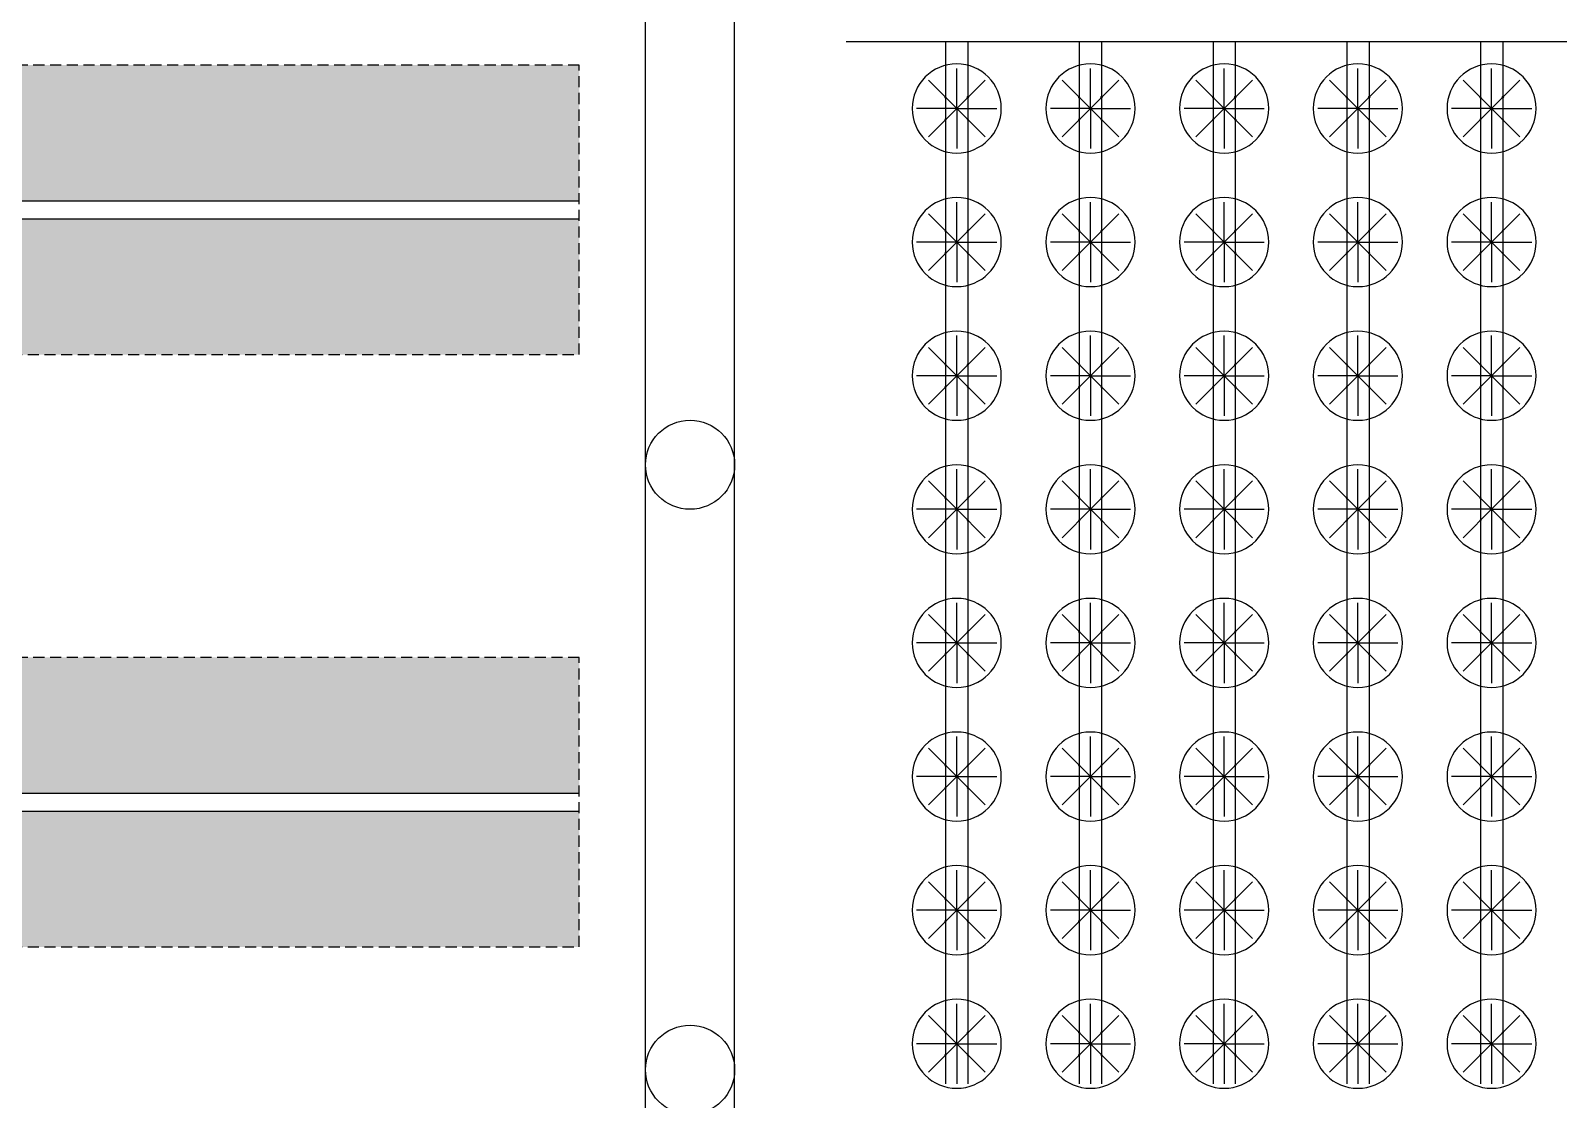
# Model space of a CAD drawing. Header units: metres. Extents: x -1021672 to -1021230, y -2826902 to -2826531.
# Drawn here: x -1021462 to -1021393.5, y -2826816.1 to -2826768.1 of the extents above; entities that cross this region are included whole.
import ezdxf

# ---------------------------------------------------------------- set-up
doc = ezdxf.new("R2010")
doc.units = ezdxf.units.M
doc.linetypes.add('DASHED', pattern=[0.75, 0.5, -0.25])
for name, color, linetype in [('C-BRDG-FOUNDATION', 2, 'Continuous'), ('IRRIG-FITTINGS', 1, 'Continuous'), ('IRRIG-LATERAL', 6, 'Continuous'), ('PUMP-STATION-1', 40, 'Continuous'), ('TREES', 94, 'Continuous'), ('V-CTRL-BMRK', 150, 'Continuous'), ('V-CTRL-NODE-UNKN', 1, 'Continuous'), ('V-NODE-BORE', 1, 'Continuous')]:
    doc.layers.add(name, color=color, linetype=linetype)
pattern_1 = [(0, (1021482.42196, 2826855.96627), (0, 0.1), [0.48, -0.06, 0.12, -0.06, 0.12, -0.06])]

# ---------------------------------------------------------------- blocks, each defined once
blk = doc.blocks.new('*U80')
for p, q in [((0, 2000), (148970, 2000)), ((0, -2000), (148970, -2000))]:
    blk.add_line(p, q)
blk = doc.blocks.new('MANGO_TREE')
at = {"layer": 'TREES'}
for q in [(0, 1.8), (-1.273, 1.273), (1.273, 1.273), (-1.8, 0), (-1.273, -1.273), (1.8, 0), (0, -1.8), (1.273, -1.273)]:
    blk.add_line((0, 0), q, dxfattribs=at)
blk.add_circle((0, 0), 2, dxfattribs=at)
blk = doc.blocks.new('dripper')
at = {"layer": 'PUMP-STATION-1', "true_color": 0x7aafdf}
h = blk.add_hatch(color=143, dxfattribs=at)
h.dxf.hatch_style = 1
h.paths.add_polyline_path([(-1021243.937, -2826723.087), (-1021243.937, -2826723.101), (-1021243.929, -2826723.109), (-1021243.921, -2826723.102)])
h.paths.add_polyline_path([(-1021243.921, -2826723.102), (-1021243.929, -2826723.109), (-1021243.92, -2826723.117), (-1021243.937, -2826723.133), (-1021243.937, -2826723.147), (-1021243.906, -2826723.117)])
h.paths.add_polyline_path([(-1021243.937, -2826723.133), (-1021243.945, -2826723.125), (-1021243.952, -2826723.132), (-1021243.937, -2826723.147)])
h.paths.add_polyline_path([(-1021243.953, -2826723.117), (-1021243.937, -2826723.101), (-1021243.937, -2826723.087), (-1021243.967, -2826723.117), (-1021243.952, -2826723.132), (-1021243.945, -2826723.125)])
at = {"layer": 'PUMP-STATION-1', "true_color": 0x22346e}
h = blk.add_hatch(color=159, dxfattribs=at)
h.dxf.hatch_style = 1
h.paths.add_polyline_path([(-1021243.937, -2826723.101), (-1021243.953, -2826723.117), (-1021243.945, -2826723.125), (-1021243.937, -2826723.117)])
h.paths.add_polyline_path([(-1021243.937, -2826723.101), (-1021243.937, -2826723.117), (-1021243.929, -2826723.109)])
h.paths.add_polyline_path([(-1021243.92, -2826723.117), (-1021243.929, -2826723.109), (-1021243.937, -2826723.117), (-1021243.937, -2826723.133)])
h.paths.add_polyline_path([(-1021243.937, -2826723.117), (-1021243.945, -2826723.125), (-1021243.937, -2826723.133)])
at = {"layer": 'PUMP-STATION-1', "flags": 128}
for points in [[(-1021243.906, -2826723.117), (-1021243.937, -2826723.087), (-1021243.967, -2826723.117), (-1021243.937, -2826723.147)], [(-1021243.92, -2826723.117), (-1021243.937, -2826723.101), (-1021243.953, -2826723.117), (-1021243.937, -2826723.133)]]:
    blk.add_lwpolyline(points, close=True, dxfattribs=at)
blk = doc.blocks.new('*U865')
at = {"layer": 'PUMP-STATION-1'}
blk.add_blockref('dripper', (1021243.937, 2826723.117), dxfattribs=at)
blk = doc.blocks.new('*U866')
at = {"layer": 'PUMP-STATION-1', "color": 0, "linetype": 'ByBlock', "lineweight": -2, "transparency": 16777216}
for p, rotation in [((-1021244.937, -2826723.117), 90.00000000000003), ((-1021244.937, -2826724.117), 180), ((-1021243.937, -2826724.117), 270)]:
    blk.add_blockref('*U865', p, dxfattribs=dict(at, rotation=rotation))
blk.add_blockref('*U865', (-1021243.937, -2826723.117), dxfattribs=at)
blk = doc.blocks.new('*U867')
at = {"layer": 'PUMP-STATION-1'}
blk.add_blockref('dripper', (1021243.937, 2826723.117), dxfattribs=at)
blk = doc.blocks.new('*U868')
at = {"layer": 'PUMP-STATION-1', "color": 0, "linetype": 'ByBlock', "lineweight": -2, "transparency": 16777216}
for p, rotation in [((-1021244.937, -2826723.117), 90.00000000000003), ((-1021244.937, -2826724.117), 180), ((-1021243.937, -2826724.117), 270)]:
    blk.add_blockref('*U867', p, dxfattribs=dict(at, rotation=rotation))
blk.add_blockref('*U867', (-1021243.937, -2826723.117), dxfattribs=at)
blk = doc.blocks.new('*U869')
at = {"layer": 'PUMP-STATION-1'}
blk.add_blockref('dripper', (1021243.937, 2826723.117), dxfattribs=at)
blk = doc.blocks.new('*U870')
at = {"layer": 'PUMP-STATION-1', "color": 0, "linetype": 'ByBlock', "lineweight": -2, "transparency": 16777216}
for p, rotation in [((-1021244.937, -2826723.117), 90.00000000000003), ((-1021244.937, -2826724.117), 180), ((-1021243.937, -2826724.117), 270)]:
    blk.add_blockref('*U869', p, dxfattribs=dict(at, rotation=rotation))
blk.add_blockref('*U869', (-1021243.937, -2826723.117), dxfattribs=at)
blk = doc.blocks.new('*U871')
at = {"layer": 'PUMP-STATION-1'}
blk.add_blockref('dripper', (1021243.937, 2826723.117), dxfattribs=at)
blk = doc.blocks.new('*U872')
at = {"layer": 'PUMP-STATION-1', "color": 0, "linetype": 'ByBlock', "lineweight": -2, "transparency": 16777216}
for p, rotation in [((-1021244.937, -2826723.117), 90.00000000000003), ((-1021244.937, -2826724.117), 180), ((-1021243.937, -2826724.117), 270)]:
    blk.add_blockref('*U871', p, dxfattribs=dict(at, rotation=rotation))
blk.add_blockref('*U871', (-1021243.937, -2826723.117), dxfattribs=at)
blk = doc.blocks.new('*U923')
at = {"layer": 'PUMP-STATION-1'}
blk.add_blockref('dripper', (1021243.937, 2826723.117), dxfattribs=at)
blk = doc.blocks.new('*U924')
at = {"layer": 'PUMP-STATION-1', "color": 0, "linetype": 'ByBlock', "lineweight": -2, "transparency": 16777216}
for p, rotation in [((-1021244.937, -2826723.117), 90.00000000000003), ((-1021244.937, -2826724.117), 180), ((-1021243.937, -2826724.117), 270)]:
    blk.add_blockref('*U923', p, dxfattribs=dict(at, rotation=rotation))
blk.add_blockref('*U923', (-1021243.937, -2826723.117), dxfattribs=at)
blk = doc.blocks.new('*U925')
at = {"layer": 'PUMP-STATION-1'}
blk.add_blockref('dripper', (1021243.937, 2826723.117), dxfattribs=at)
blk = doc.blocks.new('*U926')
at = {"layer": 'PUMP-STATION-1', "color": 0, "linetype": 'ByBlock', "lineweight": -2, "transparency": 16777216}
for p, rotation in [((-1021244.937, -2826723.117), 90.00000000000003), ((-1021244.937, -2826724.117), 180), ((-1021243.937, -2826724.117), 270)]:
    blk.add_blockref('*U925', p, dxfattribs=dict(at, rotation=rotation))
blk.add_blockref('*U925', (-1021243.937, -2826723.117), dxfattribs=at)
blk = doc.blocks.new('*U927')
at = {"layer": 'PUMP-STATION-1'}
blk.add_blockref('dripper', (1021243.937, 2826723.117), dxfattribs=at)
blk = doc.blocks.new('*U928')
at = {"layer": 'PUMP-STATION-1', "color": 0, "linetype": 'ByBlock', "lineweight": -2, "transparency": 16777216}
for p, rotation in [((-1021244.937, -2826723.117), 90.00000000000003), ((-1021244.937, -2826724.117), 180), ((-1021243.937, -2826724.117), 270)]:
    blk.add_blockref('*U927', p, dxfattribs=dict(at, rotation=rotation))
blk.add_blockref('*U927', (-1021243.937, -2826723.117), dxfattribs=at)
blk = doc.blocks.new('*U929')
at = {"layer": 'PUMP-STATION-1'}
blk.add_blockref('dripper', (1021243.937, 2826723.117), dxfattribs=at)
blk = doc.blocks.new('*U930')
at = {"layer": 'PUMP-STATION-1', "color": 0, "linetype": 'ByBlock', "lineweight": -2, "transparency": 16777216}
for p, rotation in [((-1021244.937, -2826723.117), 90.00000000000003), ((-1021244.937, -2826724.117), 180), ((-1021243.937, -2826724.117), 270)]:
    blk.add_blockref('*U929', p, dxfattribs=dict(at, rotation=rotation))
blk.add_blockref('*U929', (-1021243.937, -2826723.117), dxfattribs=at)
blk = doc.blocks.new('*U953')
at = {"layer": 'PUMP-STATION-1'}
blk.add_blockref('dripper', (1021243.937, 2826723.117), dxfattribs=at)
blk = doc.blocks.new('*U954')
at = {"layer": 'PUMP-STATION-1', "color": 0, "linetype": 'ByBlock', "lineweight": -2, "transparency": 16777216}
for p, rotation in [((-1021244.937, -2826723.117), 90.00000000000003), ((-1021244.937, -2826724.117), 180), ((-1021243.937, -2826724.117), 270)]:
    blk.add_blockref('*U953', p, dxfattribs=dict(at, rotation=rotation))
blk.add_blockref('*U953', (-1021243.937, -2826723.117), dxfattribs=at)
blk = doc.blocks.new('*U955')
at = {"layer": 'PUMP-STATION-1'}
blk.add_blockref('dripper', (1021243.937, 2826723.117), dxfattribs=at)
blk = doc.blocks.new('*U956')
at = {"layer": 'PUMP-STATION-1', "color": 0, "linetype": 'ByBlock', "lineweight": -2, "transparency": 16777216}
for p, rotation in [((-1021244.937, -2826723.117), 90.00000000000003), ((-1021244.937, -2826724.117), 180), ((-1021243.937, -2826724.117), 270)]:
    blk.add_blockref('*U955', p, dxfattribs=dict(at, rotation=rotation))
blk.add_blockref('*U955', (-1021243.937, -2826723.117), dxfattribs=at)
blk = doc.blocks.new('*U957')
at = {"layer": 'PUMP-STATION-1'}
blk.add_blockref('dripper', (1021243.937, 2826723.117), dxfattribs=at)
blk = doc.blocks.new('*U958')
at = {"layer": 'PUMP-STATION-1', "color": 0, "linetype": 'ByBlock', "lineweight": -2, "transparency": 16777216}
for p, rotation in [((-1021244.937, -2826723.117), 90.00000000000003), ((-1021244.937, -2826724.117), 180), ((-1021243.937, -2826724.117), 270)]:
    blk.add_blockref('*U957', p, dxfattribs=dict(at, rotation=rotation))
blk.add_blockref('*U957', (-1021243.937, -2826723.117), dxfattribs=at)
blk = doc.blocks.new('*U959')
at = {"layer": 'PUMP-STATION-1'}
blk.add_blockref('dripper', (1021243.937, 2826723.117), dxfattribs=at)
blk = doc.blocks.new('*U960')
at = {"layer": 'PUMP-STATION-1', "color": 0, "linetype": 'ByBlock', "lineweight": -2, "transparency": 16777216}
for p, rotation in [((-1021244.937, -2826723.117), 90.00000000000003), ((-1021244.937, -2826724.117), 180), ((-1021243.937, -2826724.117), 270)]:
    blk.add_blockref('*U959', p, dxfattribs=dict(at, rotation=rotation))
blk.add_blockref('*U959', (-1021243.937, -2826723.117), dxfattribs=at)
blk = doc.blocks.new('*U961')
at = {"layer": 'PUMP-STATION-1'}
blk.add_blockref('dripper', (1021243.937, 2826723.117), dxfattribs=at)
blk = doc.blocks.new('*U962')
at = {"layer": 'PUMP-STATION-1', "color": 0, "linetype": 'ByBlock', "lineweight": -2, "transparency": 16777216}
for p, rotation in [((-1021244.937, -2826723.117), 90.00000000000003), ((-1021244.937, -2826724.117), 180), ((-1021243.937, -2826724.117), 270)]:
    blk.add_blockref('*U961', p, dxfattribs=dict(at, rotation=rotation))
blk.add_blockref('*U961', (-1021243.937, -2826723.117), dxfattribs=at)
blk = doc.blocks.new('*U933')
at = {"layer": 'PUMP-STATION-1'}
blk.add_blockref('dripper', (1021243.937, 2826723.117), dxfattribs=at)
blk = doc.blocks.new('*U934')
at = {"layer": 'PUMP-STATION-1', "color": 0, "linetype": 'ByBlock', "lineweight": -2, "transparency": 16777216}
for p, rotation in [((-1021244.937, -2826723.117), 90.00000000000003), ((-1021244.937, -2826724.117), 180), ((-1021243.937, -2826724.117), 270)]:
    blk.add_blockref('*U933', p, dxfattribs=dict(at, rotation=rotation))
blk.add_blockref('*U933', (-1021243.937, -2826723.117), dxfattribs=at)
blk = doc.blocks.new('*U935')
at = {"layer": 'PUMP-STATION-1'}
blk.add_blockref('dripper', (1021243.937, 2826723.117), dxfattribs=at)
blk = doc.blocks.new('*U936')
at = {"layer": 'PUMP-STATION-1', "color": 0, "linetype": 'ByBlock', "lineweight": -2, "transparency": 16777216}
for p, rotation in [((-1021244.937, -2826723.117), 90.00000000000003), ((-1021244.937, -2826724.117), 180), ((-1021243.937, -2826724.117), 270)]:
    blk.add_blockref('*U935', p, dxfattribs=dict(at, rotation=rotation))
blk.add_blockref('*U935', (-1021243.937, -2826723.117), dxfattribs=at)
blk = doc.blocks.new('*U937')
at = {"layer": 'PUMP-STATION-1'}
blk.add_blockref('dripper', (1021243.937, 2826723.117), dxfattribs=at)
blk = doc.blocks.new('*U938')
at = {"layer": 'PUMP-STATION-1', "color": 0, "linetype": 'ByBlock', "lineweight": -2, "transparency": 16777216}
for p, rotation in [((-1021244.937, -2826723.117), 90.00000000000003), ((-1021244.937, -2826724.117), 180), ((-1021243.937, -2826724.117), 270)]:
    blk.add_blockref('*U937', p, dxfattribs=dict(at, rotation=rotation))
blk.add_blockref('*U937', (-1021243.937, -2826723.117), dxfattribs=at)
blk = doc.blocks.new('*U1001')
at = {"layer": 'PUMP-STATION-1'}
blk.add_blockref('dripper', (1021243.937, 2826723.117), dxfattribs=at)
blk = doc.blocks.new('*U1002')
at = {"layer": 'PUMP-STATION-1', "color": 0, "linetype": 'ByBlock', "lineweight": -2, "transparency": 16777216}
for p, rotation in [((-1021244.937, -2826723.117), 90.00000000000003), ((-1021244.937, -2826724.117), 180), ((-1021243.937, -2826724.117), 270)]:
    blk.add_blockref('*U1001', p, dxfattribs=dict(at, rotation=rotation))
blk.add_blockref('*U1001', (-1021243.937, -2826723.117), dxfattribs=at)
blk = doc.blocks.new('*U963')
at = {"layer": 'PUMP-STATION-1'}
blk.add_blockref('dripper', (1021243.937, 2826723.117), dxfattribs=at)
blk = doc.blocks.new('*U964')
at = {"layer": 'PUMP-STATION-1', "color": 0, "linetype": 'ByBlock', "lineweight": -2, "transparency": 16777216}
for p, rotation in [((-1021244.937, -2826723.117), 90.00000000000003), ((-1021244.937, -2826724.117), 180), ((-1021243.937, -2826724.117), 270)]:
    blk.add_blockref('*U963', p, dxfattribs=dict(at, rotation=rotation))
blk.add_blockref('*U963', (-1021243.937, -2826723.117), dxfattribs=at)
blk = doc.blocks.new('*U965')
at = {"layer": 'PUMP-STATION-1'}
blk.add_blockref('dripper', (1021243.937, 2826723.117), dxfattribs=at)
blk = doc.blocks.new('*U966')
at = {"layer": 'PUMP-STATION-1', "color": 0, "linetype": 'ByBlock', "lineweight": -2, "transparency": 16777216}
for p, rotation in [((-1021244.937, -2826723.117), 90.00000000000003), ((-1021244.937, -2826724.117), 180), ((-1021243.937, -2826724.117), 270)]:
    blk.add_blockref('*U965', p, dxfattribs=dict(at, rotation=rotation))
blk.add_blockref('*U965', (-1021243.937, -2826723.117), dxfattribs=at)
blk = doc.blocks.new('*U967')
at = {"layer": 'PUMP-STATION-1'}
blk.add_blockref('dripper', (1021243.937, 2826723.117), dxfattribs=at)
blk = doc.blocks.new('*U968')
at = {"layer": 'PUMP-STATION-1', "color": 0, "linetype": 'ByBlock', "lineweight": -2, "transparency": 16777216}
for p, rotation in [((-1021244.937, -2826723.117), 90.00000000000003), ((-1021244.937, -2826724.117), 180), ((-1021243.937, -2826724.117), 270)]:
    blk.add_blockref('*U967', p, dxfattribs=dict(at, rotation=rotation))
blk.add_blockref('*U967', (-1021243.937, -2826723.117), dxfattribs=at)
blk = doc.blocks.new('*U969')
at = {"layer": 'PUMP-STATION-1'}
blk.add_blockref('dripper', (1021243.937, 2826723.117), dxfattribs=at)
blk = doc.blocks.new('*U970')
at = {"layer": 'PUMP-STATION-1', "color": 0, "linetype": 'ByBlock', "lineweight": -2, "transparency": 16777216}
for p, rotation in [((-1021244.937, -2826723.117), 90.00000000000003), ((-1021244.937, -2826724.117), 180), ((-1021243.937, -2826724.117), 270)]:
    blk.add_blockref('*U969', p, dxfattribs=dict(at, rotation=rotation))
blk.add_blockref('*U969', (-1021243.937, -2826723.117), dxfattribs=at)
blk = doc.blocks.new('*U971')
at = {"layer": 'PUMP-STATION-1'}
blk.add_blockref('dripper', (1021243.937, 2826723.117), dxfattribs=at)
blk = doc.blocks.new('*U972')
at = {"layer": 'PUMP-STATION-1', "color": 0, "linetype": 'ByBlock', "lineweight": -2, "transparency": 16777216}
for p, rotation in [((-1021244.937, -2826723.117), 90.00000000000003), ((-1021244.937, -2826724.117), 180), ((-1021243.937, -2826724.117), 270)]:
    blk.add_blockref('*U971', p, dxfattribs=dict(at, rotation=rotation))
blk.add_blockref('*U971', (-1021243.937, -2826723.117), dxfattribs=at)
blk = doc.blocks.new('*U1003')
at = {"layer": 'PUMP-STATION-1'}
blk.add_blockref('dripper', (1021243.937, 2826723.117), dxfattribs=at)
blk = doc.blocks.new('*U1004')
at = {"layer": 'PUMP-STATION-1', "color": 0, "linetype": 'ByBlock', "lineweight": -2, "transparency": 16777216}
for p, rotation in [((-1021244.937, -2826723.117), 90.00000000000003), ((-1021244.937, -2826724.117), 180), ((-1021243.937, -2826724.117), 270)]:
    blk.add_blockref('*U1003', p, dxfattribs=dict(at, rotation=rotation))
blk.add_blockref('*U1003', (-1021243.937, -2826723.117), dxfattribs=at)
blk = doc.blocks.new('*U1005')
at = {"layer": 'PUMP-STATION-1'}
blk.add_blockref('dripper', (1021243.937, 2826723.117), dxfattribs=at)
blk = doc.blocks.new('*U1006')
at = {"layer": 'PUMP-STATION-1', "color": 0, "linetype": 'ByBlock', "lineweight": -2, "transparency": 16777216}
for p, rotation in [((-1021244.937, -2826723.117), 90.00000000000003), ((-1021244.937, -2826724.117), 180), ((-1021243.937, -2826724.117), 270)]:
    blk.add_blockref('*U1005', p, dxfattribs=dict(at, rotation=rotation))
blk.add_blockref('*U1005', (-1021243.937, -2826723.117), dxfattribs=at)
blk = doc.blocks.new('*U1049')
at = {"layer": 'PUMP-STATION-1'}
blk.add_blockref('dripper', (1021243.937, 2826723.117), dxfattribs=at)
blk = doc.blocks.new('*U1050')
at = {"layer": 'PUMP-STATION-1', "color": 0, "linetype": 'ByBlock', "lineweight": -2, "transparency": 16777216}
for p, rotation in [((-1021244.937, -2826723.117), 90.00000000000003), ((-1021244.937, -2826724.117), 180), ((-1021243.937, -2826724.117), 270)]:
    blk.add_blockref('*U1049', p, dxfattribs=dict(at, rotation=rotation))
blk.add_blockref('*U1049', (-1021243.937, -2826723.117), dxfattribs=at)
blk = doc.blocks.new('*U1051')
at = {"layer": 'PUMP-STATION-1'}
blk.add_blockref('dripper', (1021243.937, 2826723.117), dxfattribs=at)
blk = doc.blocks.new('*U1052')
at = {"layer": 'PUMP-STATION-1', "color": 0, "linetype": 'ByBlock', "lineweight": -2, "transparency": 16777216}
for p, rotation in [((-1021244.937, -2826723.117), 90.00000000000003), ((-1021244.937, -2826724.117), 180), ((-1021243.937, -2826724.117), 270)]:
    blk.add_blockref('*U1051', p, dxfattribs=dict(at, rotation=rotation))
blk.add_blockref('*U1051', (-1021243.937, -2826723.117), dxfattribs=at)
blk = doc.blocks.new('*U1023')
at = {"layer": 'PUMP-STATION-1'}
blk.add_blockref('dripper', (1021243.937, 2826723.117), dxfattribs=at)
blk = doc.blocks.new('*U1024')
at = {"layer": 'PUMP-STATION-1', "color": 0, "linetype": 'ByBlock', "lineweight": -2, "transparency": 16777216}
for p, rotation in [((-1021244.937, -2826723.117), 90.00000000000003), ((-1021244.937, -2826724.117), 180), ((-1021243.937, -2826724.117), 270)]:
    blk.add_blockref('*U1023', p, dxfattribs=dict(at, rotation=rotation))
blk.add_blockref('*U1023', (-1021243.937, -2826723.117), dxfattribs=at)
blk = doc.blocks.new('*U1025')
at = {"layer": 'PUMP-STATION-1'}
blk.add_blockref('dripper', (1021243.937, 2826723.117), dxfattribs=at)
blk = doc.blocks.new('*U1026')
at = {"layer": 'PUMP-STATION-1', "color": 0, "linetype": 'ByBlock', "lineweight": -2, "transparency": 16777216}
for p, rotation in [((-1021244.937, -2826723.117), 90.00000000000003), ((-1021244.937, -2826724.117), 180), ((-1021243.937, -2826724.117), 270)]:
    blk.add_blockref('*U1025', p, dxfattribs=dict(at, rotation=rotation))
blk.add_blockref('*U1025', (-1021243.937, -2826723.117), dxfattribs=at)
blk = doc.blocks.new('*U1027')
at = {"layer": 'PUMP-STATION-1'}
blk.add_blockref('dripper', (1021243.937, 2826723.117), dxfattribs=at)
blk = doc.blocks.new('*U1028')
at = {"layer": 'PUMP-STATION-1', "color": 0, "linetype": 'ByBlock', "lineweight": -2, "transparency": 16777216}
for p, rotation in [((-1021244.937, -2826723.117), 90.00000000000003), ((-1021244.937, -2826724.117), 180), ((-1021243.937, -2826724.117), 270)]:
    blk.add_blockref('*U1027', p, dxfattribs=dict(at, rotation=rotation))
blk.add_blockref('*U1027', (-1021243.937, -2826723.117), dxfattribs=at)
blk = doc.blocks.new('*U1029')
at = {"layer": 'PUMP-STATION-1'}
blk.add_blockref('dripper', (1021243.937, 2826723.117), dxfattribs=at)
blk = doc.blocks.new('*U1030')
at = {"layer": 'PUMP-STATION-1', "color": 0, "linetype": 'ByBlock', "lineweight": -2, "transparency": 16777216}
for p, rotation in [((-1021244.937, -2826723.117), 90.00000000000003), ((-1021244.937, -2826724.117), 180), ((-1021243.937, -2826724.117), 270)]:
    blk.add_blockref('*U1029', p, dxfattribs=dict(at, rotation=rotation))
blk.add_blockref('*U1029', (-1021243.937, -2826723.117), dxfattribs=at)
blk = doc.blocks.new('*U1031')
at = {"layer": 'PUMP-STATION-1'}
blk.add_blockref('dripper', (1021243.937, 2826723.117), dxfattribs=at)
blk = doc.blocks.new('*U1032')
at = {"layer": 'PUMP-STATION-1', "color": 0, "linetype": 'ByBlock', "lineweight": -2, "transparency": 16777216}
for p, rotation in [((-1021244.937, -2826723.117), 90.00000000000003), ((-1021244.937, -2826724.117), 180), ((-1021243.937, -2826724.117), 270)]:
    blk.add_blockref('*U1031', p, dxfattribs=dict(at, rotation=rotation))
blk.add_blockref('*U1031', (-1021243.937, -2826723.117), dxfattribs=at)
blk = doc.blocks.new('*U1063')
at = {"layer": 'PUMP-STATION-1'}
blk.add_blockref('dripper', (1021243.937, 2826723.117), dxfattribs=at)
blk = doc.blocks.new('*U1064')
at = {"layer": 'PUMP-STATION-1', "color": 0, "linetype": 'ByBlock', "lineweight": -2, "transparency": 16777216}
for p, rotation in [((-1021244.937, -2826723.117), 90.00000000000003), ((-1021244.937, -2826724.117), 180), ((-1021243.937, -2826724.117), 270)]:
    blk.add_blockref('*U1063', p, dxfattribs=dict(at, rotation=rotation))
blk.add_blockref('*U1063', (-1021243.937, -2826723.117), dxfattribs=at)
blk = doc.blocks.new('*U1087')
at = {"layer": 'PUMP-STATION-1'}
blk.add_blockref('dripper', (1021243.937, 2826723.117), dxfattribs=at)
blk = doc.blocks.new('*U1088')
at = {"layer": 'PUMP-STATION-1', "color": 0, "linetype": 'ByBlock', "lineweight": -2, "transparency": 16777216}
for p, rotation in [((-1021244.937, -2826723.117), 90.00000000000003), ((-1021244.937, -2826724.117), 180), ((-1021243.937, -2826724.117), 270)]:
    blk.add_blockref('*U1087', p, dxfattribs=dict(at, rotation=rotation))
blk.add_blockref('*U1087', (-1021243.937, -2826723.117), dxfattribs=at)
blk = doc.blocks.new('*U1089')
at = {"layer": 'PUMP-STATION-1'}
blk.add_blockref('dripper', (1021243.937, 2826723.117), dxfattribs=at)
blk = doc.blocks.new('*U1090')
at = {"layer": 'PUMP-STATION-1', "color": 0, "linetype": 'ByBlock', "lineweight": -2, "transparency": 16777216}
for p, rotation in [((-1021244.937, -2826723.117), 90.00000000000003), ((-1021244.937, -2826724.117), 180), ((-1021243.937, -2826724.117), 270)]:
    blk.add_blockref('*U1089', p, dxfattribs=dict(at, rotation=rotation))
blk.add_blockref('*U1089', (-1021243.937, -2826723.117), dxfattribs=at)
blk = doc.blocks.new('*U1091')
at = {"layer": 'PUMP-STATION-1'}
blk.add_blockref('dripper', (1021243.937, 2826723.117), dxfattribs=at)
blk = doc.blocks.new('*U1092')
at = {"layer": 'PUMP-STATION-1', "color": 0, "linetype": 'ByBlock', "lineweight": -2, "transparency": 16777216}
for p, rotation in [((-1021244.937, -2826723.117), 90.00000000000003), ((-1021244.937, -2826724.117), 180), ((-1021243.937, -2826724.117), 270)]:
    blk.add_blockref('*U1091', p, dxfattribs=dict(at, rotation=rotation))
blk.add_blockref('*U1091', (-1021243.937, -2826723.117), dxfattribs=at)
blk = doc.blocks.new('*U813')
at = {"layer": 'PUMP-STATION-1'}
blk.add_blockref('dripper', (1021243.937, 2826723.117), dxfattribs=at)
blk = doc.blocks.new('*U814')
at = {"layer": 'PUMP-STATION-1', "color": 0, "linetype": 'ByBlock', "lineweight": -2, "transparency": 16777216}
for p, rotation in [((-1021244.937, -2826723.117), 90.00000000000003), ((-1021244.937, -2826724.117), 180), ((-1021243.937, -2826724.117), 270)]:
    blk.add_blockref('*U813', p, dxfattribs=dict(at, rotation=rotation))
blk.add_blockref('*U813', (-1021243.937, -2826723.117), dxfattribs=at)
blk = doc.blocks.new('*U815')
at = {"layer": 'PUMP-STATION-1'}
blk.add_blockref('dripper', (1021243.937, 2826723.117), dxfattribs=at)
blk = doc.blocks.new('*U816')
at = {"layer": 'PUMP-STATION-1', "color": 0, "linetype": 'ByBlock', "lineweight": -2, "transparency": 16777216}
for p, rotation in [((-1021244.937, -2826723.117), 90.00000000000003), ((-1021244.937, -2826724.117), 180), ((-1021243.937, -2826724.117), 270)]:
    blk.add_blockref('*U815', p, dxfattribs=dict(at, rotation=rotation))
blk.add_blockref('*U815', (-1021243.937, -2826723.117), dxfattribs=at)
blk = doc.blocks.new('*U817')
at = {"layer": 'PUMP-STATION-1'}
blk.add_blockref('dripper', (1021243.937, 2826723.117), dxfattribs=at)
blk = doc.blocks.new('*U818')
at = {"layer": 'PUMP-STATION-1', "color": 0, "linetype": 'ByBlock', "lineweight": -2, "transparency": 16777216}
for p, rotation in [((-1021244.937, -2826723.117), 90.00000000000003), ((-1021244.937, -2826724.117), 180), ((-1021243.937, -2826724.117), 270)]:
    blk.add_blockref('*U817', p, dxfattribs=dict(at, rotation=rotation))
blk.add_blockref('*U817', (-1021243.937, -2826723.117), dxfattribs=at)
blk = doc.blocks.new('*U819')
at = {"layer": 'PUMP-STATION-1'}
blk.add_blockref('dripper', (1021243.937, 2826723.117), dxfattribs=at)
blk = doc.blocks.new('*U820')
at = {"layer": 'PUMP-STATION-1', "color": 0, "linetype": 'ByBlock', "lineweight": -2, "transparency": 16777216}
for p, rotation in [((-1021244.937, -2826723.117), 90.00000000000003), ((-1021244.937, -2826724.117), 180), ((-1021243.937, -2826724.117), 270)]:
    blk.add_blockref('*U819', p, dxfattribs=dict(at, rotation=rotation))
blk.add_blockref('*U819', (-1021243.937, -2826723.117), dxfattribs=at)
blk = doc.blocks.new('*U821')
at = {"layer": 'PUMP-STATION-1'}
blk.add_blockref('dripper', (1021243.937, 2826723.117), dxfattribs=at)
blk = doc.blocks.new('*U822')
at = {"layer": 'PUMP-STATION-1', "color": 0, "linetype": 'ByBlock', "lineweight": -2, "transparency": 16777216}
for p, rotation in [((-1021244.937, -2826723.117), 90.00000000000003), ((-1021244.937, -2826724.117), 180), ((-1021243.937, -2826724.117), 270)]:
    blk.add_blockref('*U821', p, dxfattribs=dict(at, rotation=rotation))
blk.add_blockref('*U821', (-1021243.937, -2826723.117), dxfattribs=at)
blk = doc.blocks.new('B2')
at = {"layer": 'IRRIG-LATERAL'}
blk.add_line((-1021329.419, -2826768.617), (-1021425.437, -2826768.617), dxfattribs=at)
at = {"layer": 'V-CTRL-BMRK'}
for p, q in [((-1021420.969, -2826768.617), (-1021420.969, -2826815.417)), ((-1021419.969, -2826768.617), (-1021419.969, -2826815.417)), ((-1021414.969, -2826768.617), (-1021414.969, -2826815.417)), ((-1021413.969, -2826768.617), (-1021413.969, -2826815.417)), ((-1021408.969, -2826768.617), (-1021408.969, -2826815.417)), ((-1021407.969, -2826768.617), (-1021407.969, -2826815.417)), ((-1021402.969, -2826768.617), (-1021402.969, -2826815.417)), ((-1021401.969, -2826768.617), (-1021401.969, -2826815.417)), ((-1021396.969, -2826768.617), (-1021396.969, -2826815.417)), ((-1021395.969, -2826768.617), (-1021395.969, -2826815.417))]:
    blk.add_line(p, q, dxfattribs=at)
at = {"xscale": -1}
for p in [(-1021420.469, -2826771.617), (-1021414.469, -2826771.617), (-1021408.469, -2826771.617), (-1021402.469, -2826771.617), (-1021396.469, -2826771.617), (-1021420.469, -2826777.617), (-1021414.469, -2826777.617), (-1021408.469, -2826777.617), (-1021402.469, -2826777.617), (-1021396.469, -2826777.617), (-1021420.469, -2826783.617), (-1021414.469, -2826783.617), (-1021408.469, -2826783.617), (-1021402.469, -2826783.617), (-1021396.469, -2826783.617), (-1021420.469, -2826789.617), (-1021414.469, -2826789.617), (-1021408.469, -2826789.617), (-1021402.469, -2826789.617), (-1021396.469, -2826789.617), (-1021420.469, -2826795.617), (-1021414.469, -2826795.617), (-1021408.469, -2826795.617), (-1021402.469, -2826795.617), (-1021396.469, -2826795.617), (-1021420.469, -2826801.617), (-1021414.469, -2826801.617), (-1021408.469, -2826801.617), (-1021402.469, -2826801.617), (-1021396.469, -2826801.617), (-1021420.469, -2826807.617), (-1021414.469, -2826807.617), (-1021408.469, -2826807.617), (-1021402.469, -2826807.617), (-1021396.469, -2826807.617), (-1021420.469, -2826813.617), (-1021414.469, -2826813.617), (-1021408.469, -2826813.617), (-1021402.469, -2826813.617), (-1021396.469, -2826813.617)]:
    blk.add_blockref('MANGO_TREE', p, dxfattribs=at)
at = {"layer": 'PUMP-STATION-1', "xscale": -1}
for name, p in [('*U866', (-2042664.906, -48)), ('*U954', (-2042658.906, -48)), ('*U1002', (-2042652.906, -48)), ('*U1050', (-2042646.906, -48)), ('*U1088', (-2042640.906, -48)), ('*U868', (-2042664.906, -54)), ('*U956', (-2042658.906, -54)), ('*U964', (-2042652.906, -54)), ('*U1052', (-2042646.906, -54)), ('*U1090', (-2042640.906, -54)), ('*U870', (-2042664.906, -60)), ('*U958', (-2042658.906, -60)), ('*U966', (-2042652.906, -60)), ('*U1024', (-2042646.906, -60)), ('*U1092', (-2042640.906, -60)), ('*U872', (-2042664.906, -66)), ('*U960', (-2042658.906, -66)), ('*U968', (-2042652.906, -66)), ('*U1026', (-2042646.906, -66)), ('*U814', (-2042640.906, -66)), ('*U924', (-2042664.906, -72)), ('*U962', (-2042658.906, -72)), ('*U970', (-2042652.906, -72)), ('*U1028', (-2042646.906, -72)), ('*U816', (-2042640.906, -72)), ('*U926', (-2042664.906, -78)), ('*U934', (-2042658.906, -78)), ('*U972', (-2042652.906, -78)), ('*U1030', (-2042646.906, -78)), ('*U818', (-2042640.906, -78)), ('*U928', (-2042664.906, -84)), ('*U936', (-2042658.906, -84)), ('*U1004', (-2042652.906, -84)), ('*U1032', (-2042646.906, -84)), ('*U820', (-2042640.906, -84)), ('*U930', (-2042664.906, -90)), ('*U938', (-2042658.906, -90)), ('*U1006', (-2042652.906, -90)), ('*U1064', (-2042646.906, -90)), ('*U822', (-2042640.906, -90))]:
    blk.add_blockref(name, p, dxfattribs=at)
blk = doc.blocks.new('*U1187')
at = {"layer": 'V-CTRL-NODE-UNKN', "linetype": 'DASHED', "true_color": 0x939598}
h = blk.add_hatch(dxfattribs=at)
h.set_pattern_fill('ACAD_ISO09W100', color=252, scale=0.02)
h.set_pattern_definition(pattern_1)
h.paths.add_polyline_path([(3.016, 6.5), (3.016, 0.4), (45.016, 0.4), (45.016, 6.5)])
h = blk.add_hatch(dxfattribs=at)
h.set_pattern_fill('ACAD_ISO09W100', color=252, scale=0.02)
h.set_pattern_definition(pattern_1)
h.paths.add_polyline_path([(3.016, -0.4), (3.016, -6.5), (45.016, -6.5), (45.016, -0.4)])
at = {"layer": 'V-CTRL-NODE-UNKN', "linetype": 'DASHED'}
blk.add_lwpolyline([(45.016, 6.5), (3.016, 6.5), (3.016, -6.5), (45.016, -6.5)], close=True, dxfattribs=at)
at = {"layer": 'V-NODE-BORE', "color": 21, "linetype": 'Continuous', "true_color": 0xffa8a8}
for p, q in [((3.016, 0.4), (45.016, 0.4)), ((3.016, -0.4), (45.016, -0.4))]:
    blk.add_line(p, q, dxfattribs=at)
blk = doc.blocks.new('*U1188')
at = {"layer": 'V-CTRL-NODE-UNKN', "color": 0, "linetype": 'ByBlock', "lineweight": -2, "transparency": 16777216}
for p in [(0, 79.8), (0, 53.2)]:
    blk.add_blockref('*U1187', p, dxfattribs=at)

msp = doc.modelspace()

# ---------------------------------------------------------------- linework, layer by layer
at = {"layer": 'IRRIG-FITTINGS'}
for centre in [(-1021432.437, -2826787.616), (-1021432.437, -2826814.783)]:
    msp.add_circle(centre, 2, dxfattribs=at)

# ---------------------------------------------------------------- block references
at = {"layer": 'C-BRDG-FOUNDATION', "color": 2, "lineweight": 50, "xscale": 0.001, "yscale": 0.001, "zscale": 0.001, "rotation": 90.00000000000003}
msp.add_blockref('*U80', (-1021432.438, -2826864.085), dxfattribs=at)
at = {"layer": 'PUMP-STATION-1'}
msp.add_blockref('B2', (0, 0), dxfattribs=at)
at = {"layer": 'V-CTRL-NODE-UNKN', "linetype": 'DASHED'}
msp.add_blockref('*U1188', (-1021482.422, -2826855.966), dxfattribs=at)

doc.saveas('drawing.dxf')
